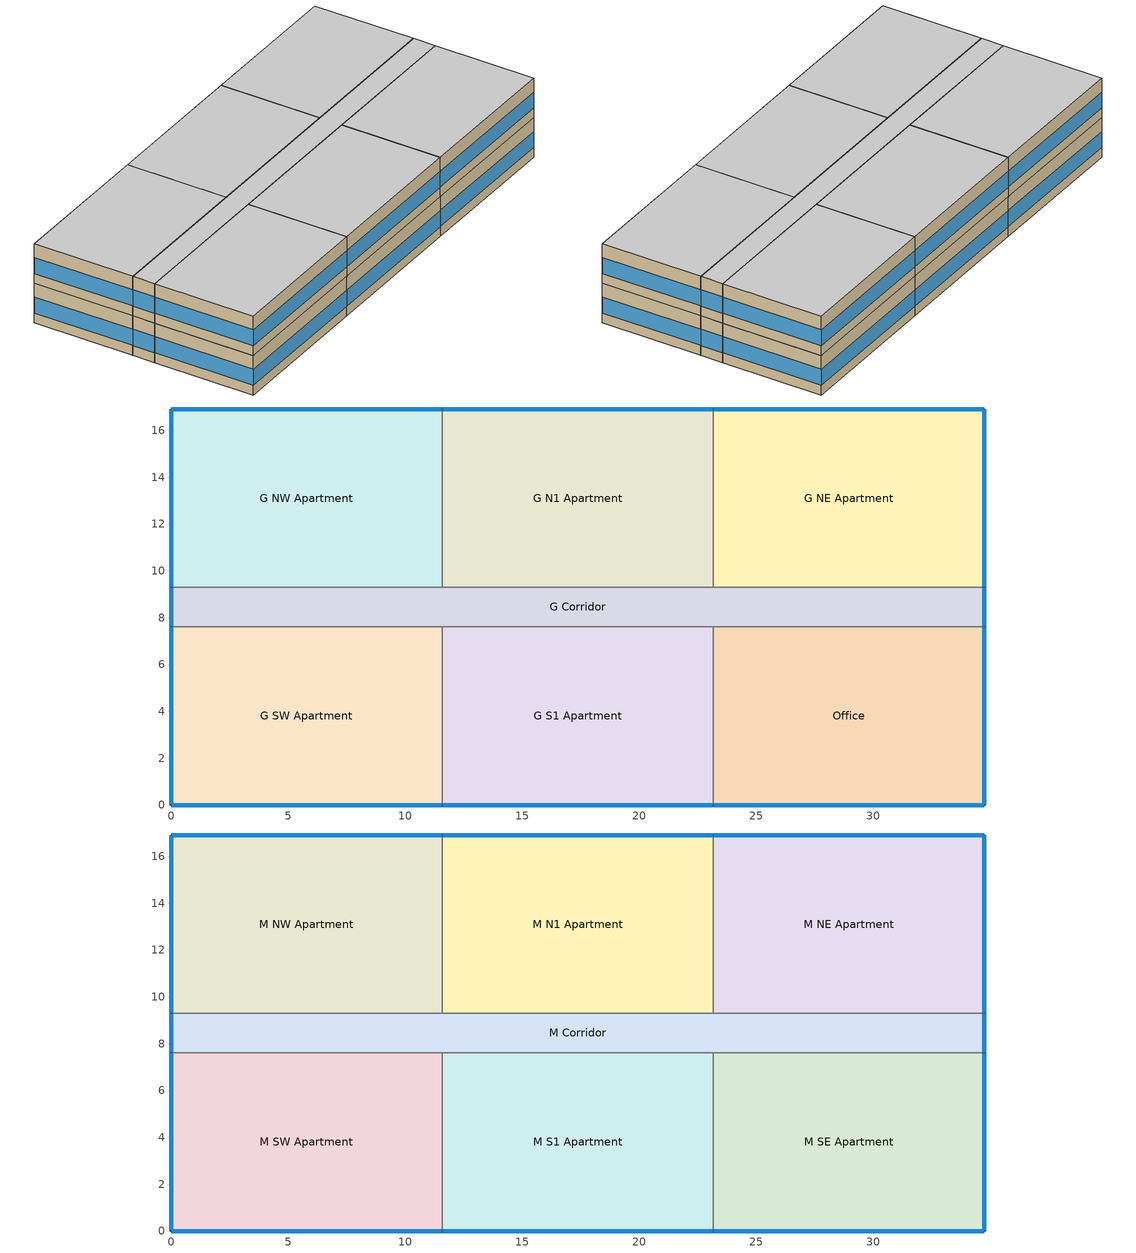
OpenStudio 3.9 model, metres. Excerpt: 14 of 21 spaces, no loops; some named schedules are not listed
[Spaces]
G S1 Apartment
 floor foundation (BTAP-Grnd-Floor-Mass:U-0.757_std): 23.16,7.62 23.16,0 11.58,0 11.58,7.62 z0
 wall outside: 11.58,0 23.16,0 z0:3.05
 wall to Office: 23.16,0 23.16,7.62 z0:3.05
 wall to G Corridor: 23.16,7.62 11.58,7.62 z0:3.05
 wall to G SW Apartment: 11.58,7.62 11.58,0 z0:3.05
 window (BTAP-Ext-FixedWindow:U=0.220 SHGC=0.500): 11.61,0 23.14,0 z0.76:1.99
 ceiling adiabatic (BTAP-Int-Wall): 23.16,0 23.16,7.62 11.58,7.62 11.58,0 z3.05
G NE Apartment
 floor foundation (BTAP-Grnd-Floor-Mass:U-0.757_std): 34.75,16.92 34.75,9.3 23.16,9.3 23.16,16.92 z0
 wall outside: 34.75,9.3 34.75,16.92 23.16,16.92 z0:3.05
 wall to G Corridor: 23.16,9.3 34.75,9.3 z0:3.05
 wall to G N1 Apartment: 23.16,16.92 23.16,9.3 z0:3.05
 window (BTAP-Ext-FixedWindow:U=0.220 SHGC=0.500): 34.75,9.32 34.75,16.89 / 34.72,16.92 23.19,16.92 z0.76:1.99
 ceiling adiabatic (BTAP-Int-Wall): 34.75,9.3 34.75,16.92 23.16,16.92 23.16,9.3 z3.05
G NW Apartment
 floor foundation (BTAP-Grnd-Floor-Mass:U-0.757_std): 11.58,16.92 11.58,9.3 0,9.3 0,16.92 z0
 wall outside: 11.58,16.92 0,16.92 0,9.3 z0:3.05
 wall to G N1 Apartment: 11.58,9.3 11.58,16.92 z0:3.05
 wall to G Corridor: 0,9.3 11.58,9.3 z0:3.05
 window (BTAP-Ext-FixedWindow:U=0.220 SHGC=0.500): 11.56,16.92 0.03,16.92 / 0,16.89 0,9.32 z0.76:1.99
 ceiling adiabatic (BTAP-Int-Wall): 11.58,9.3 11.58,16.92 0,16.92 0,9.3 z3.05
G N1 Apartment
 floor foundation (BTAP-Grnd-Floor-Mass:U-0.757_std): 23.16,16.92 23.16,9.3 11.58,9.3 11.58,16.92 z0
 wall outside: 23.16,16.92 11.58,16.92 z0:3.05
 wall to G Corridor: 11.58,9.3 23.16,9.3 z0:3.05
 window (BTAP-Ext-FixedWindow:U=0.220 SHGC=0.500): 23.14,16.92 11.61,16.92 z0.76:1.99
 ceiling adiabatic (BTAP-Int-Wall): 23.16,9.3 23.16,16.92 11.58,16.92 11.58,9.3 z3.05
Office
 floor foundation (BTAP-Grnd-Floor-Mass:U-0.757_std): 34.75,7.62 34.75,0 23.16,0 23.16,7.62 z0
 wall outside: 23.16,0 34.75,0 34.75,7.62 z0:3.05
 wall to G Corridor: 34.75,7.62 23.16,7.62 z0:3.05
 window (BTAP-Ext-FixedWindow:U=0.220 SHGC=0.500): 34.75,0.03 34.75,7.59 / 23.19,0 34.72,0 z0.76:1.99
 ceiling adiabatic (BTAP-Int-Wall): 34.75,0 34.75,7.62 23.16,7.62 23.16,0 z3.05
G Corridor
 floor foundation (BTAP-Grnd-Floor-Mass:U-0.757_std): 34.75,9.3 34.75,7.62 0,7.62 0,9.3 z0
 wall outside: 34.75,7.62 34.75,9.3 / 0,9.3 0,7.62 z0:3.05
 wall to G SW Apartment: 0,7.62 11.58,7.62 z0:3.05
 window (BTAP-Ext-FixedWindow:U=0.220 SHGC=0.500): 34.75,7.65 34.75,9.27 / 0,9.27 0,7.65 z0.76:2.02
 ceiling adiabatic (BTAP-Int-Wall): 34.75,7.62 34.75,9.3 0,9.3 0,7.62 z3.05
G SW Apartment
 floor foundation (BTAP-Grnd-Floor-Mass:U-0.757_std): 11.58,7.62 11.58,0 0,0 0,7.62 z0
 wall outside: 0,7.62 0,0 11.58,0 z0:3.05
 window (BTAP-Ext-FixedWindow:U=0.220 SHGC=0.500): 0.03,0 11.56,0 / 0,7.59 0,0.03 z0.76:1.99
 ceiling adiabatic (BTAP-Int-Wall): 11.58,0 11.58,7.62 0,7.62 0,0 z3.05
M SE Apartment
 floor adiabatic (BTAP-Int-Wall): 34.75,7.62 34.75,0 23.16,0 23.16,7.62 z3.05
 wall outside: 23.16,0 34.75,0 34.75,7.62 z3.05:6.1
 wall to M S1 Apartment: 23.16,7.62 23.16,0 z3.05:6.1
 wall to M Corridor: 34.75,7.62 23.16,7.62 z3.05:6.1
 window (BTAP-Ext-FixedWindow:U=0.220 SHGC=0.500): 34.75,0.03 34.75,7.59 z3.81:5.04; 23.19,0 34.72,0 z3.81:5.03
 ceiling adiabatic (BTAP-Int-Wall): 34.75,0 34.75,7.62 23.16,7.62 23.16,0 z6.1
M Corridor
 floor adiabatic (BTAP-Int-Wall): 34.75,9.3 34.75,7.62 0,7.62 0,9.3 z3.05
 wall outside: 0,9.3 0,7.62 / 34.75,7.62 34.75,9.3 z3.05:6.1
 wall to M SW Apartment: 0,7.62 11.58,7.62 z3.05:6.1
 wall to M N1 Apartment: 23.16,9.3 11.58,9.3 z3.05:6.1
 wall to M NE Apartment: 34.75,9.3 23.16,9.3 z3.05:6.1
 wall to M S1 Apartment: 11.58,7.62 23.16,7.62 z3.05:6.1
 wall to M NW Apartment: 11.58,9.3 0,9.3 z3.05:6.1
 window (BTAP-Ext-FixedWindow:U=0.220 SHGC=0.500): 34.75,7.65 34.75,9.27 / 0,9.27 0,7.65 z3.81:5.07
 ceiling adiabatic (BTAP-Int-Wall): 34.75,7.62 34.75,9.3 0,9.3 0,7.62 z6.1
M SW Apartment
 floor adiabatic (BTAP-Int-Wall): 11.58,7.62 11.58,0 0,0 0,7.62 z3.05
 wall outside: 0,7.62 0,0 11.58,0 z3.05:6.1
 wall to M S1 Apartment: 11.58,0 11.58,7.62 z3.05:6.1
 window (BTAP-Ext-FixedWindow:U=0.220 SHGC=0.500): 0.03,0 11.56,0 z3.81:5.03; 0,7.59 0,0.03 z3.81:5.04
 ceiling adiabatic (BTAP-Int-Wall): 11.58,0 11.58,7.62 0,7.62 0,0 z6.1
M NE Apartment
 floor adiabatic (BTAP-Int-Wall): 34.75,16.92 34.75,9.3 23.16,9.3 23.16,16.92 z3.05
 wall outside: 34.75,9.3 34.75,16.92 23.16,16.92 z3.05:6.1
 wall to M N1 Apartment: 23.16,16.92 23.16,9.3 z3.05:6.1
 window (BTAP-Ext-FixedWindow:U=0.220 SHGC=0.500): 34.75,9.32 34.75,16.89 z3.81:5.04; 34.72,16.92 23.19,16.92 z3.81:5.03
 ceiling adiabatic (BTAP-Int-Wall): 34.75,9.3 34.75,16.92 23.16,16.92 23.16,9.3 z6.1
M N1 Apartment
 floor adiabatic (BTAP-Int-Wall): 23.16,16.92 23.16,9.3 11.58,9.3 11.58,16.92 z3.05
 wall outside: 23.16,16.92 11.58,16.92 z3.05:6.1
 wall to M NW Apartment: 11.58,16.92 11.58,9.3 z3.05:6.1
 window (BTAP-Ext-FixedWindow:U=0.220 SHGC=0.500): 23.14,16.92 11.61,16.92 z3.81:5.03
 ceiling adiabatic (BTAP-Int-Wall): 23.16,9.3 23.16,16.92 11.58,16.92 11.58,9.3 z6.1
M S1 Apartment
 floor adiabatic (BTAP-Int-Wall): 23.16,7.62 23.16,0 11.58,0 11.58,7.62 z3.05
 wall outside: 11.58,0 23.16,0 z3.05:6.1
 window (BTAP-Ext-FixedWindow:U=0.220 SHGC=0.500): 11.61,0 23.14,0 z3.81:5.03
 ceiling adiabatic (BTAP-Int-Wall): 23.16,0 23.16,7.62 11.58,7.62 11.58,0 z6.1
M NW Apartment
 floor adiabatic (BTAP-Int-Wall): 11.58,16.92 11.58,9.3 0,9.3 0,16.92 z3.05
 wall outside: 11.58,16.92 0,16.92 0,9.3 z3.05:6.1
 window (BTAP-Ext-FixedWindow:U=0.220 SHGC=0.500): 11.56,16.92 0.03,16.92 z3.81:5.03; 0,16.89 0,9.32 z3.81:5.04
 ceiling adiabatic (BTAP-Int-Wall): 11.58,9.3 11.58,16.92 0,16.92 0,9.3 z6.1
[Site]
Toronto Intl AP_ON_CAN: Latitude {deg}=43.68; Longitude {deg}=-79.63; Time Zone {hr}=-5; Elevation {m}=173.4; Terrain=City
[Building]
LowriseApartment: North Axis {deg}=45; Default Construction Set=BTAP-Mass at hdd = 3890.0; Standards Number of Stories=3; Standards Number of Above Ground Stories=3; Standards Template=NECB2017; Standards Building Type=LowriseApartment; Standards Number of Living Units=17
[Site:WaterMainsTemperature]
Calculation Method=Correlation; Annual Average Outdoor Air Temperature {C}=9.06667; Maximum Difference In Monthly Average Outdoor Air Temperatures {deltaC}=25.2
[Site:GroundTemperature:BuildingSurface]
19.527, 19.502, 19.536, 19.598, 20.002, 21.64, 22.225, 22.375, 21.449, 20.121, 19.802, 19.633
[ClimateZones]
Climate Zone Institution Name 1=ASHRAE; Climate Zone Document Name 1=ANSI/ASHRAE Standard 169; Climate Zone Document Year 1=2006; Climate Zone Value 1=5A
[SizingPeriod:DesignDay] Barometric Pressure {Pa}=99259; Rain Indicator=No; Snow Indicator=No; Day of Month=21; Daylight Saving Time Indicator=No; Humidity Condition Type=Wetbulb; Dry-Bulb Temperature Range Modifier Type=DefaultMultipliers
Name | Maximum Dry-Bulb Temperature {C} | Daily Dry-Bulb Temperature Range {deltaC} | Wind Speed {m/s} | Wind Direction {deg} | Month | Day Type | Wetbulb or DewPoint at Maximum Dry-Bulb {C} | Solar Model Indicator | ASHRAE Clear Sky Optical Depth for Beam Irradiance | ASHRAE Clear Sky Optical Depth for Diffuse Irradiance | Sky Clearness
Toronto Intl AP Ann Clg .4% Condns DB=>MWB | 31.5 | 9.5 | 6 | 270 | 7 | SummerDesignDay | 22.4 | ASHRAETau | 0.426 | 2.27
Toronto Intl AP Ann Clg .4% Condns WB=>MDB | 29.2 | 9.5 | 6 | 270 | 7 | SummerDesignDay | 23.8 | ASHRAETau | 0.426 | 2.27
Toronto Intl AP Ann Htg 99.6% Condns DB | -18.5 | 0 | 5.3 | 0 | 1 | WinterDesignDay | -18.5 | ASHRAEClearSky |  |  | 0
[Site:GroundTemperature:Shallow]
-2.3, -0.2, 4, 8, 15.4, 19.4, 20.5, 18.5, 13.9, 8.1, 2.5, -1.3
[Site:GroundTemperature:Deep]
3.7, 3.3, 4.4, 5.9, 9.7, 12.5, 14.4, 14.8, 13.7, 11.3, 8.3, 5.6
[Site:GroundTemperature:FCfactorMethod]
January Ground Temperature {C}=10.8; February Ground Temperature {C}=4; March Ground Temperature {C}=-2.5; April Ground Temperature {C}=-2.7; May Ground Temperature {C}=-3.6; June Ground Temperature {C}=0.4; July Ground Temperature {C}=7.7; August Ground Temperature {C}=14.6; September Ground Temperature {C}=19.4; October Ground Temperature {C}=21.6; November Ground Temperature {C}=20.9; December Ground Temperature {C}=18.2
[Material:NoMass] Roughness=Smooth; Thermal Absorptance=0.9; Solar Absorptance=0.7
Name | Thermal Resistance {m2-K/W} | Visible Absorptance
Typical Carpet Pad; Typical Carpet Pad 1 | 0.21648 | 0.8
Typical Insulation 1 | 5.91238 | 0.7
Typical Insulation 2 | 3.32618 | 0.7
Typical Insulation 3 | 6.17282 | 0.7
Typical Carpet Pad 2 | 1.25503 | 0.8
Typical Carpet Pad 3 | 1.69459 | 0.8
Typical Carpet Pad 4 | 4.69593 | 0.8
Typical Insulation 4 | 0.526298 | 0.7
Typical Insulation 5 | 0.526316 | 0.7
[Material]
Name | Roughness | Thickness {m} | Conductivity {W/m-K} | Density {kg/m3} | Specific Heat {J/kg-K} | Thermal Absorptance | Solar Absorptance | Visible Absorptance
G05 25mm wood | MediumSmooth | 0.0254 | 0.15 | 608 | 1630 | 0.9 | 0.5 | 0.5
100mm Normalweight concrete floor 1 | MediumSmooth | 0.1016 | 2.31 | 2322 | 832
G01 13mm gypsum board 1 | Smooth | 0.0127 | 0.16 | 800 | 1090 | 0.9 | 0.7 | 0.5
4 in. Normalweight Concrete Floor 1 | MediumRough | 0.1016 | 2.31 | 2322 | 832 | 0.9 | 0.7 | 0.7
1IN Stucco 1 | Smooth | 0.0253 | 0.6918 | 1858 | 837 | 0.9 | 0.7 | 0.92
8IN CONCRETE HW RefBldg 1 | Rough | 0.2032 | 1.311 | 2240 | 836.8 | 0.9 | 0.7 | 0.7
1/2IN Gypsum 1 | Smooth | 0.0127 | 0.16 | 784.9 | 830 | 0.9 | 0.4 | 0.4
Metal Roof Surface 1; F08 Metal surface 1 | Smooth | 0.0008 | 45.28 | 7824 | 500 | 0.9 | 0.7 | 0.7
6 in. Normalweight Concrete Floor 1; 6 in. Normalweight Concrete Floor 2; 6 in. Normalweight Concrete Floor 3 | MediumRough | 0.1524 | 2.31 | 2322 | 832 | 0.9 | 0.7 | 0.7
Expanded Polystyrene | MediumSmooth | 0.0363959 | 0.029 | 29 | 1210
[Construction]
BTAP-Int-Partition; BTAP-Int-Door: G05 25mm wood
BTAP-Int-Floor: 100mm Normalweight concrete floor 1, Typical Carpet Pad
BTAP-Int-Wall: G01 13mm gypsum board 1, G01 13mm gypsum board 1
BTAP-Int-Ceiling: Typical Carpet Pad, 100mm Normalweight concrete floor 1
BTAP-Int-Window: SimpleGlazing
BTAP-Ext-Floor-Mass:U-0.162: Typical Insulation 1, 4 in. Normalweight Concrete Floor 1, Typical Carpet Pad 1
BTAP-Ext-Wall-Mass:U-0.278: 1IN Stucco 1, 8IN CONCRETE HW RefBldg 1, Typical Insulation 2, 1/2IN Gypsum 1
BTAP-Ext-Roof-Metal:U-0.162: Metal Roof Surface 1, Typical Insulation 3
BTAP-Grnd-Floor-Mass:U-0.757: 6 in. Normalweight Concrete Floor 1, Typical Carpet Pad 2
BTAP-Grnd-Wall-Mass:U-0.568: 6 in. Normalweight Concrete Floor 2, Typical Carpet Pad 3
BTAP-Grnd-Roof-Mass:U-0.21: 6 in. Normalweight Concrete Floor 3, Typical Carpet Pad 4
BTAP-Ext-FixedWindow:U=0.220 SHGC=0.500: SimpleGlazing:U=0.220 SHGC=0.500
BTAP-Ext-FixedWindow:U=0.220 SHGC=0.600: SimpleGlazing:U=0.220 SHGC=0.600
BTAP-Ext-Door:U-1.9: F08 Metal surface 1, Typical Insulation 4
BTAP-Ext-GlassDoors:U=0.190 SHGC=0.600; BTAP-Ext-Skylights:U=0.190 SHGC=0.600; BTAP-Ext-DaylightDomes:U=0.190 SHGC=0.600; BTAP-Ext-DaylightDiffuser:U=0.190 SHGC=0.600: SimpleGlazing:U=0.190 SHGC=0.600
BTAP-Ext-OverHeadDoor:U-1.9: Typical Insulation 5
BTAP-Grnd-Floor-Mass:U-0.757_std: 6 in. Normalweight Concrete Floor 1, Expanded Polystyrene
[DefaultConstructionSet]
BTAP-Mass at hdd = 3890.0: Default Exterior Surface Constructions=BTAP-Mass at hdd = 3890.0; Default Interior Surface Constructions=Default Surface Constructions 2; Default Ground Contact Surface Constructions=BTAP-Mass at hdd = 3890.0 1; Default Exterior SubSurface Constructions=BTAP-Mass at hdd = 3890.0; Default Interior SubSurface Constructions=Default Sub Surface Constructions 2; Interior Partition Construction=BTAP-Int-Partition
[DefaultSurfaceConstructions]
Name | Floor Construction | Wall Construction | Roof Ceiling Construction
Default Surface Constructions 2 | BTAP-Int-Floor | BTAP-Int-Wall | BTAP-Int-Ceiling
BTAP-Mass at hdd = 3890.0 | BTAP-Ext-Floor-Mass:U-0.162 | BTAP-Ext-Wall-Mass:U-0.278 | BTAP-Ext-Roof-Metal:U-0.162
BTAP-Mass at hdd = 3890.0 1 | BTAP-Grnd-Floor-Mass:U-0.757 | BTAP-Grnd-Wall-Mass:U-0.568 | BTAP-Grnd-Roof-Mass:U-0.21
[DefaultSubSurfaceConstructions]
Name | Fixed Window Construction | Operable Window Construction | Door Construction | Glass Door Construction | Overhead Door Construction | Skylight Construction | Tubular Daylight Dome Construction | Tubular Daylight Diffuser Construction
Default Sub Surface Constructions 2 | BTAP-Int-Window | BTAP-Int-Window | BTAP-Int-Door
BTAP-Mass at hdd = 3890.0 | BTAP-Ext-FixedWindow:U=0.220 SHGC=0.500 | BTAP-Ext-FixedWindow:U=0.220 SHGC=0.600 | BTAP-Ext-Door:U-1.9 | BTAP-Ext-GlassDoors:U=0.190 SHGC=0.600 | BTAP-Ext-OverHeadDoor:U-1.9 | BTAP-Ext-Skylights:U=0.190 SHGC=0.600 | BTAP-Ext-DaylightDomes:U=0.190 SHGC=0.600 | BTAP-Ext-DaylightDiffuser:U=0.190 SHGC=0.600
[WindowMaterial:SimpleGlazingSystem] Visible Transmittance=0.21
Name | U-Factor {W/m2-K} | Solar Heat Gain Coefficient
SimpleGlazing; SimpleGlazing:U=0.220 SHGC=0.600 | 2.2 | 0.6
SimpleGlazing:U=0.220 SHGC=0.500 | 2.2 | 0.5
SimpleGlazing:U=0.190 SHGC=0.600 | 1.9 | 0.6
[Space] Volume {m3}=Autocalculate
Name | Space Type | Building Story | Thermal Zone
G Corridor | Space Function Corridor/Transition area other-sch-G | Building Story 1 | WILD_ST=Corridor/Transition area other-sch-G_FL=Building Story 1_SCH=G
M SE Apartment | Space Function Dwelling units general | Building Story 2 | DU_BT=Space Function_ST=Dwelling units general_FL=Building Story 2_SCHG 9
M SW Apartment | Space Function Dwelling units general | Building Story 2 | DU_BT=Space Function_ST=Dwelling units general_FL=Building Story 2_SCHG 10
M Corridor | Space Function Corridor/Transition area other-sch-G | Building Story 2 | WILD_ST=Corridor/Transition area other-sch-G_FL=Building Story 2_SCH=G
G S1 Apartment | Space Function Dwelling units general | Building Story 1 | DU_BT=Space Function_ST=Dwelling units general_FL=Building Story 1_SCHG 11
M NE Apartment | Space Function Dwelling units general | Building Story 2 | DU_BT=Space Function_ST=Dwelling units general_FL=Building Story 2_SCHG 12
G NW Apartment | Space Function Dwelling units general | Building Story 1 | DU_BT=Space Function_ST=Dwelling units general_FL=Building Story 1_SCHG 8
M N1 Apartment | Space Function Dwelling units general | Building Story 2 | DU_BT=Space Function_ST=Dwelling units general_FL=Building Story 2_SCHG
Office | Space Function Dwelling units general | Building Story 1 | DU_BT=Space Function_ST=Dwelling units general_FL=Building Story 1_SCHG 7
G NE Apartment | Space Function Dwelling units general | Building Story 1 | DU_BT=Space Function_ST=Dwelling units general_FL=Building Story 1_SCHG
G SW Apartment | Space Function Dwelling units general | Building Story 1 | DU_BT=Space Function_ST=Dwelling units general_FL=Building Story 1_SCHG 9
G N1 Apartment | Space Function Dwelling units general | Building Story 1 | DU_BT=Space Function_ST=Dwelling units general_FL=Building Story 1_SCHG 10
M S1 Apartment | Space Function Dwelling units general | Building Story 2 | DU_BT=Space Function_ST=Dwelling units general_FL=Building Story 2_SCHG 11
M NW Apartment | Space Function Dwelling units general | Building Story 2 | DU_BT=Space Function_ST=Dwelling units general_FL=Building Story 2_SCHG 8
[BuildingStory]
Name | Nominal Z Coordinate {m}
Building Story 1 | 0
Building Story 2 | 3.04785
[SpaceType] Standards Building Type=Space Function
Name | Default Schedule Set | Design Specification Outdoor Air Object | Standards Space Type
Space Function Corridor/Transition area other-sch-G | Space Function Corridor/Transition area other-sch-G Schedule Set | Space Function Corridor/Transition area other-sch-G Ventilation | Corridor/Transition area other-sch-G
Space Function Dwelling units general | Space Function Dwelling units general Schedule Set | Space Function Dwelling units general Ventilation | Dwelling units general
[DesignSpecification:OutdoorAir]
Space Function Corridor/Transition area other-sch-G Ventilation: Outdoor Air Method=Sum; Outdoor Air Flow per Floor Area {m3/s-m2}=0.000254
[DefaultScheduleSet]
Space Function Corridor/Transition area other-sch-G Schedule Set: Number of People Schedule=NECB-G-Occupancy; People Activity Level Schedule=NECB-Activity; Lighting Schedule=NECB-G-Lighting; Electric Equipment Schedule=NECB-G-Electric-Equipment
[ThermostatSetpoint:DualSetpoint] Heating Setpoint Temperature Schedule=NECB-G-Thermostat Setpoint-Heating; Cooling Setpoint Temperature Schedule=NECB-G-Thermostat Setpoint-Cooling
Space Function Dwelling units general Thermostat 37; Space Function Dwelling units general Thermostat 38; Space Function Dwelling units general Thermostat 39; Space Function Dwelling units general Thermostat 43; Space Function Dwelling units general Thermostat 44; Space Function Dwelling units general Thermostat 46; Space Function Dwelling units general Thermostat 47; Space Function Dwelling units general Thermostat 49; Space Function Dwelling units general Thermostat 50; Space Function Dwelling units general Thermostat 52; Space Function Dwelling units general Thermostat 53; Space Function Dwelling units general Thermostat 54; Space Function Corridor/Transition area other-sch-G Thermostat 7; Space Function Corridor/Transition area other-sch-G Thermostat 9
[SpaceInfiltration:DesignFlowRate] Schedule=Always On Discrete; Design Flow Rate Calculation Method=Flow/ExteriorArea; Flow per Exterior Surface Area {m3/s-m2}=0.000125; Constant Term Coefficient=0; Temperature Term Coefficient=0; Velocity Term Coefficient=0.224; Velocity Squared Term Coefficient=0
Name | Space or SpaceType
G Corridor Infiltration | G Corridor
G N1 Apartment Infiltration | G N1 Apartment
G NE Apartment Infiltration | G NE Apartment
G NW Apartment Infiltration | G NW Apartment
G S1 Apartment Infiltration | G S1 Apartment
G SW Apartment Infiltration | G SW Apartment
M Corridor Infiltration | M Corridor
M N1 Apartment Infiltration | M N1 Apartment
M NE Apartment Infiltration | M NE Apartment
M NW Apartment Infiltration | M NW Apartment
M S1 Apartment Infiltration | M S1 Apartment
M SE Apartment Infiltration | M SE Apartment
M SW Apartment Infiltration | M SW Apartment
Office Infiltration | Office
[ThermalZone] Use Ideal Air Loads=No
Name | Thermostat
DU_BT=Space Function_ST=Dwelling units general_FL=Building Story 1_SCHG | Space Function Dwelling units general Thermostat 37
DU_BT=Space Function_ST=Dwelling units general_FL=Building Story 1_SCHG 7 | Space Function Dwelling units general Thermostat 38
DU_BT=Space Function_ST=Dwelling units general_FL=Building Story 2_SCHG | Space Function Dwelling units general Thermostat 39
DU_BT=Space Function_ST=Dwelling units general_FL=Building Story 2_SCHG 8 | Space Function Dwelling units general Thermostat 43
DU_BT=Space Function_ST=Dwelling units general_FL=Building Story 1_SCHG 8 | Space Function Dwelling units general Thermostat 44
DU_BT=Space Function_ST=Dwelling units general_FL=Building Story 1_SCHG 9 | Space Function Dwelling units general Thermostat 46
DU_BT=Space Function_ST=Dwelling units general_FL=Building Story 2_SCHG 9 | Space Function Dwelling units general Thermostat 47
DU_BT=Space Function_ST=Dwelling units general_FL=Building Story 1_SCHG 10 | Space Function Dwelling units general Thermostat 49
DU_BT=Space Function_ST=Dwelling units general_FL=Building Story 2_SCHG 10 | Space Function Dwelling units general Thermostat 50
DU_BT=Space Function_ST=Dwelling units general_FL=Building Story 2_SCHG 11 | Space Function Dwelling units general Thermostat 52
DU_BT=Space Function_ST=Dwelling units general_FL=Building Story 1_SCHG 11 | Space Function Dwelling units general Thermostat 53
DU_BT=Space Function_ST=Dwelling units general_FL=Building Story 2_SCHG 12 | Space Function Dwelling units general Thermostat 54
WILD_ST=Corridor/Transition area other-sch-G_FL=Building Story 1_SCH=G | Space Function Corridor/Transition area other-sch-G Thermostat 7
WILD_ST=Corridor/Transition area other-sch-G_FL=Building Story 2_SCH=G | Space Function Corridor/Transition area other-sch-G Thermostat 9
[Foundation:Kiva]
Bldg Kiva Foundation: Wall Height Above Grade {m}=0; Wall Depth Below Slab {m}=0
[SurfaceProperty:ExposedFoundationPerimeter] Exposed Perimeter Calculation Method=TotalExposedPerimeter
Name | Total Exposed Perimeter {m}
g GFloor NEA; g GFloor SEA; g GFloor NWA; g GFloor SWA | 19.2015
g GFloor N1A; g GFloor S1A | 11.5818
g Floor C | 3.352636
[Foundation:Kiva:Settings]

